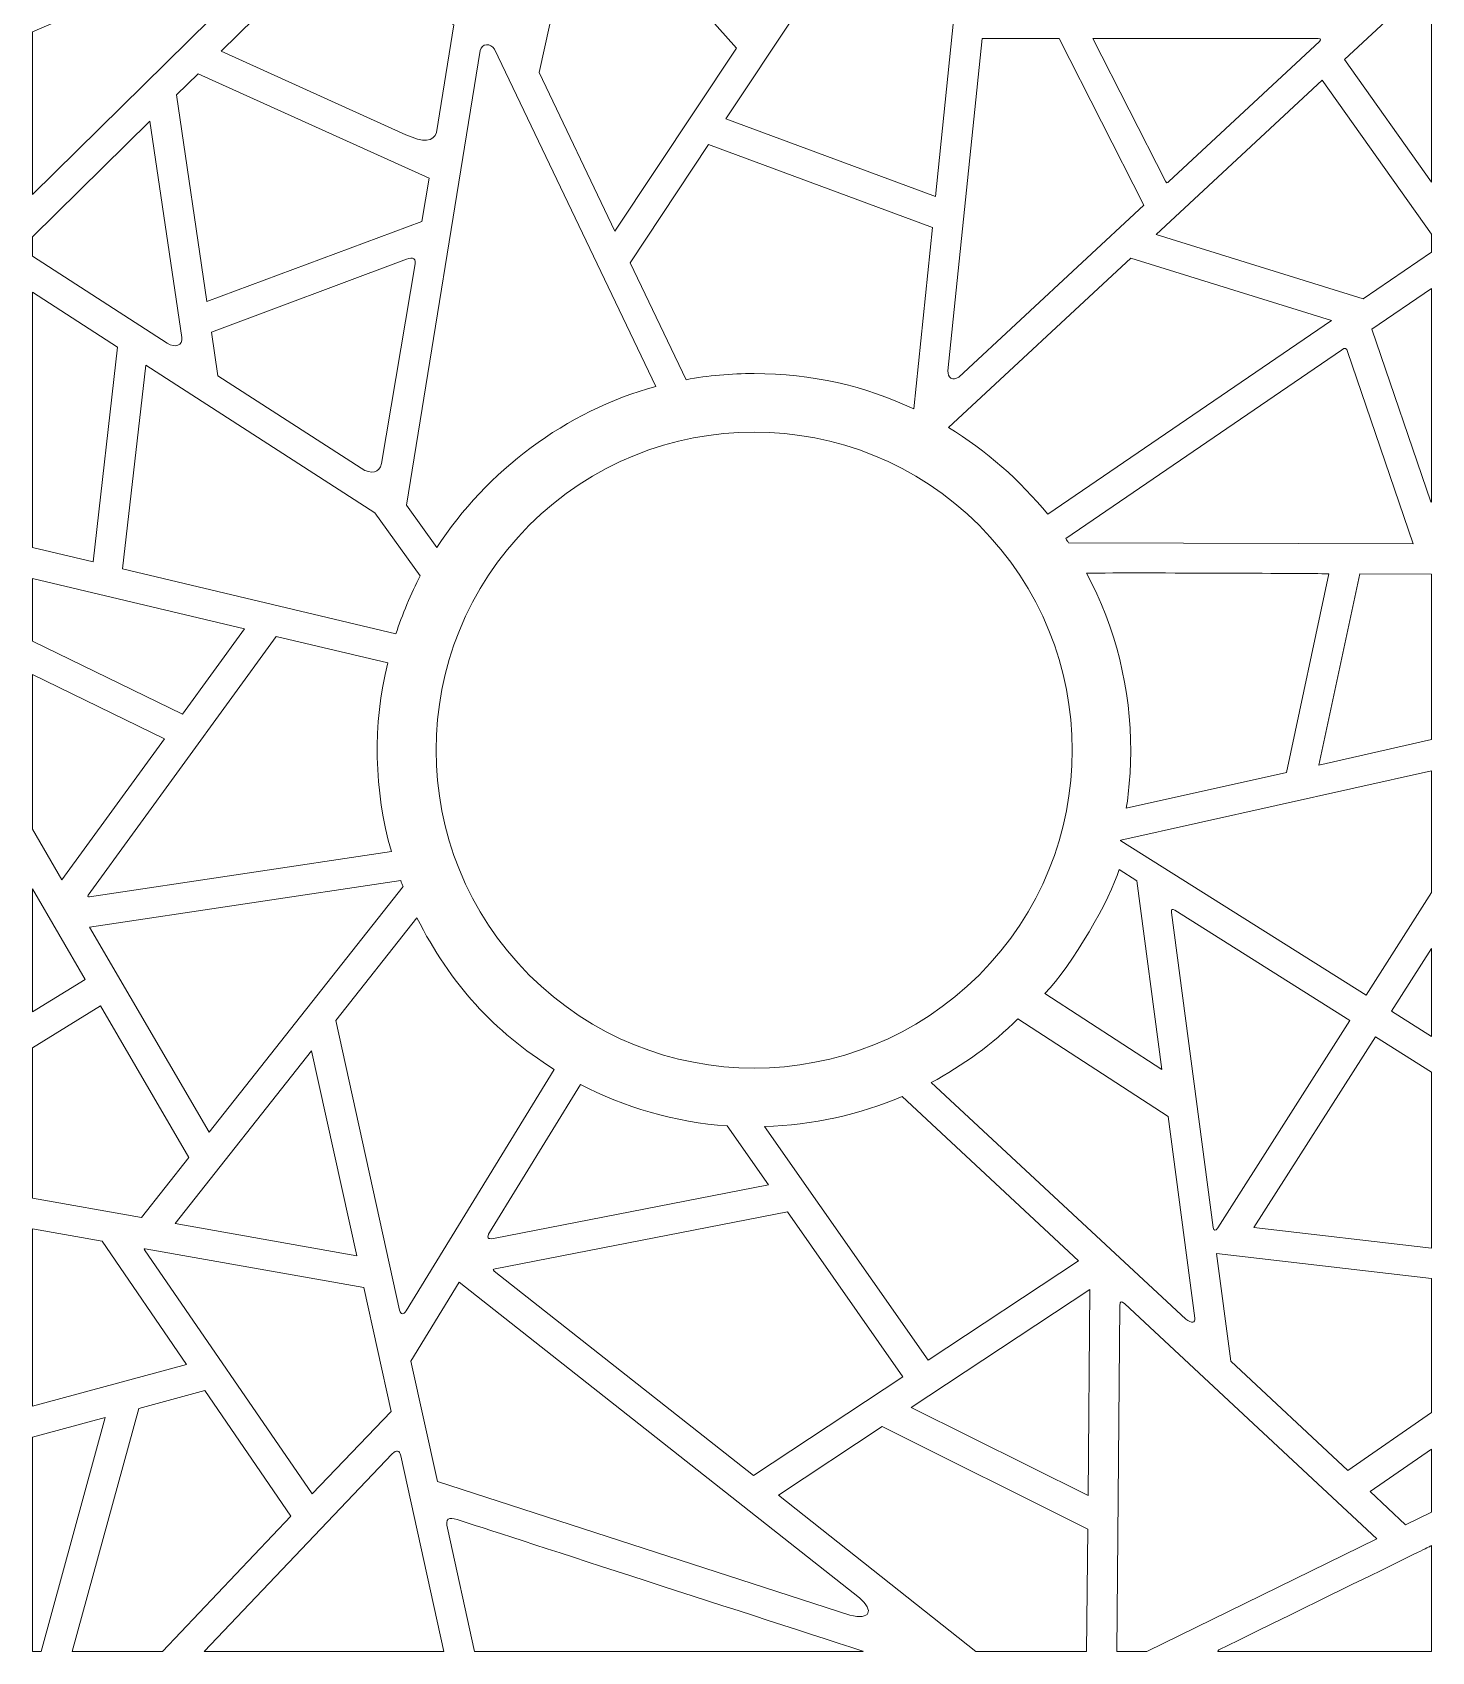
# Model space of a CAD drawing. Header units: centimetres. Extents: x -91 to 91, y -100 to 100.
# Drawn here: x 7.6 to 91.2, y -100 to -3.3 of the extents above; entities that cross this region are included whole.
import ezdxf

# ---------------------------------------------------------------- set-up
doc = ezdxf.new("R2010")
doc.units = ezdxf.units.CM
doc.header["$MEASUREMENT"] = 0
doc.layers.add('layer 1', color=7, linetype='Continuous')

msp = doc.modelspace()

# ---------------------------------------------------------------- linework, layer by layer
at = {"layer": 'layer 1', "color": 177, "lineweight": 9}
for points, knots in [([(40.37089, 5.69387), (40.43476, 5.92178), (40.593, 5.92593), (40.76214, 5.7514), (40.76214, 5.7514), (40.76214, 5.7514), (49.66017, -4.24282), (49.66017, -4.24282), (49.66017, -4.24282), (49.66017, -4.24282), (42.39561, -15.17613), (42.39561, -15.17613), (42.39561, -15.17613), (42.39561, -15.17613), (37.86235, -5.69828), (37.86235, -5.69828), (37.86235, -5.69828), (37.86235, -5.69828), (40.37089, 5.69387), (40.37089, 5.69387)], [0, 0, 0, 0, 0.16666667, 0.16666667, 0.16666667, 0.16666667, 0.33333333, 0.33333333, 0.33333333, 0.33333333, 0.5, 0.5, 0.5, 0.5, 0.66666667, 0.66666667, 0.66666667, 0.66666667, 1, 1, 1, 1]), ([(57.42225, 4.18669), (57.42225, 4.18669), (49.01263, -8.46989), (49.01263, -8.46989), (49.01263, -8.46989), (49.01263, -8.46989), (61.55261, -13.11115), (61.55261, -13.11115), (61.55261, -13.11115), (61.55261, -13.11115), (62.62822, -2.61873), (62.62822, -2.61873), (62.62822, -2.61873), (62.62822, -2.61873), (57.42225, 4.18669), (57.42225, 4.18669)], [0, 0, 0, 0, 0.2, 0.2, 0.2, 0.2, 0.4, 0.4, 0.4, 0.4, 0.6, 0.6, 0.6, 0.6, 1, 1, 1, 1]), ([(31.73182, -9.27849), (31.73182, -9.27849), (32.77576, -2.85689), (32.77576, -2.85689), (32.77576, -2.85689), (32.77576, -2.85689), (24.92192, 1.53017), (24.92192, 1.53017), (24.92192, 1.53017), (24.92192, 1.53017), (18.86632, -4.42467), (18.86632, -4.42467), (18.86632, -4.42467), (18.86632, -4.42467), (29.91008, -9.41676), (29.91008, -9.41676), (29.91008, -9.41676), (30.93315, -9.90023), (31.55639, -9.85259), (31.73182, -9.27849)], [0, 0, 0, 0, 0.16666667, 0.16666667, 0.16666667, 0.16666667, 0.33333333, 0.33333333, 0.33333333, 0.33333333, 0.5, 0.5, 0.5, 0.5, 0.66666667, 0.66666667, 0.66666667, 0.66666667, 1, 1, 1, 1]), ([(7.58892, -3.26902), (7.58892, -3.26902), (14.4853, -0.29578), (14.4853, -0.29578), (14.4853, -0.29578), (14.4853, -0.29578), (18.23418, -2.52181), (18.23418, -2.52181), (18.23418, -2.52181), (18.23418, -2.52181), (7.58892, -12.98993), (7.58892, -12.98993), (7.58892, -12.98993), (7.58892, -12.98993), (7.58892, -3.26902), (7.58892, -3.26902)], [0, 0, 0, 0, 0.2, 0.2, 0.2, 0.2, 0.4, 0.4, 0.4, 0.4, 0.6, 0.6, 0.6, 0.6, 1, 1, 1, 1]), ([(91.18155, -12.24752), (91.18583, -12.25266), (91.18903, -12.25237), (91.18891, -12.24604), (91.18891, -12.24604), (91.18891, -12.24604), (91.18892, -0.08326), (91.18892, -0.08326), (91.18892, -0.08326), (91.18892, -0.08326), (85.97876, -4.92782), (85.97876, -4.92782), (85.97876, -4.92782), (85.97876, -4.92782), (91.18155, -12.24752), (91.18155, -12.24752)], [0, 0, 0, 0, 0.2, 0.2, 0.2, 0.2, 0.4, 0.4, 0.4, 0.4, 0.6, 0.6, 0.6, 0.6, 1, 1, 1, 1]), ([(62.29413, -23.52876), (62.29413, -23.52876), (64.33002, -3.66842), (64.33002, -3.66842), (64.33002, -3.66842), (64.33002, -3.66842), (68.93385, -3.66683), (68.93385, -3.66683), (68.93385, -3.66683), (68.93385, -3.66683), (73.9894, -13.61792), (73.9894, -13.61792), (73.9894, -13.61792), (73.9894, -13.61792), (62.93866, -23.89315), (62.93866, -23.89315), (62.93866, -23.89315), (62.59687, -24.15787), (62.25378, -23.92248), (62.29413, -23.52876)], [0, 0, 0, 0, 0.16666667, 0.16666667, 0.16666667, 0.16666667, 0.33333333, 0.33333333, 0.33333333, 0.33333333, 0.5, 0.5, 0.5, 0.5, 0.66666667, 0.66666667, 0.66666667, 0.66666667, 1, 1, 1, 1]), ([(70.95252, -3.66612), (70.95252, -3.66612), (75.28282, -12.18984), (75.28282, -12.18984), (75.28282, -12.18984), (75.34457, -12.31137), (75.38835, -12.3172), (75.49518, -12.21786), (75.49518, -12.21786), (75.49518, -12.21786), (84.49242, -3.85198), (84.49242, -3.85198), (84.49242, -3.85198), (84.64034, -3.68636), (84.51156, -3.66194), (84.21462, -3.66154), (84.21462, -3.66154), (84.21462, -3.66154), (70.95252, -3.66612), (70.95252, -3.66612)], [0, 0, 0, 0, 0.16666667, 0.16666667, 0.16666667, 0.16666667, 0.33333333, 0.33333333, 0.33333333, 0.33333333, 0.5, 0.5, 0.5, 0.5, 0.66666667, 0.66666667, 0.66666667, 0.66666667, 1, 1, 1, 1]), ([(44.84179, -24.46015), (44.84179, -24.46015), (35.20344, -4.31076), (35.20344, -4.31076), (35.20344, -4.31076), (34.97484, -3.92139), (34.41974, -3.96239), (34.35045, -4.38859), (34.35045, -4.38859), (34.35045, -4.38859), (29.93429, -31.55276), (29.93429, -31.55276), (29.93429, -31.55276), (29.93429, -31.55276), (31.74841, -34.08133), (31.74841, -34.08133), (31.74841, -34.08133), (34.731, -29.51604), (39.44241, -25.91639), (44.84179, -24.46015)], [0, 0, 0, 0, 0.16666667, 0.16666667, 0.16666667, 0.16666667, 0.33333333, 0.33333333, 0.33333333, 0.33333333, 0.5, 0.5, 0.5, 0.5, 0.66666667, 0.66666667, 0.66666667, 0.66666667, 1, 1, 1, 1]), ([(16.20369, -7.0394), (16.20369, -7.0394), (17.49012, -5.77793), (17.49012, -5.77793), (17.49012, -5.77793), (17.49012, -5.77793), (31.287, -12.01454), (31.287, -12.01454), (31.287, -12.01454), (31.287, -12.01454), (30.86528, -14.60888), (30.86528, -14.60888), (30.86528, -14.60888), (30.86528, -14.60888), (18.01526, -19.38554), (18.01526, -19.38554), (18.01526, -19.38554), (18.01526, -19.38554), (16.20369, -7.0394), (16.20369, -7.0394)], [0, 0, 0, 0, 0.16666667, 0.16666667, 0.16666667, 0.16666667, 0.33333333, 0.33333333, 0.33333333, 0.33333333, 0.5, 0.5, 0.5, 0.5, 0.66666667, 0.66666667, 0.66666667, 0.66666667, 1, 1, 1, 1]), ([(91.18892, -16.42688), (91.18892, -16.42688), (87.10386, -19.21719), (87.10386, -19.21719), (87.10386, -19.21719), (87.10386, -19.21719), (74.73847, -15.37933), (74.73847, -15.37933), (74.73847, -15.37933), (74.73847, -15.37933), (84.64915, -6.16413), (84.64915, -6.16413), (84.64915, -6.16413), (84.64915, -6.16413), (91.18892, -15.36478), (91.18892, -15.36478), (91.18892, -15.36478), (91.18892, -15.36478), (91.18892, -16.42688), (91.18892, -16.42688)], [0, 0, 0, 0, 0.16666667, 0.16666667, 0.16666667, 0.16666667, 0.33333333, 0.33333333, 0.33333333, 0.33333333, 0.5, 0.5, 0.5, 0.5, 0.66666667, 0.66666667, 0.66666667, 0.66666667, 1, 1, 1, 1]), ([(7.58889, -15.51446), (7.58889, -15.51446), (14.61428, -8.60594), (14.61428, -8.60594), (14.61428, -8.60594), (14.61428, -8.60594), (16.51214, -21.54028), (16.51214, -21.54028), (16.51214, -21.54028), (16.56746, -21.99746), (16.13633, -22.18859), (15.65116, -21.87562), (15.65116, -21.87562), (15.65116, -21.87562), (7.58892, -16.67497), (7.58892, -16.67497), (7.58892, -16.67497), (7.58892, -16.67497), (7.58889, -15.51446), (7.58889, -15.51446)], [0, 0, 0, 0, 0.16666667, 0.16666667, 0.16666667, 0.16666667, 0.33333333, 0.33333333, 0.33333333, 0.33333333, 0.5, 0.5, 0.5, 0.5, 0.66666667, 0.66666667, 0.66666667, 0.66666667, 1, 1, 1, 1]), ([(46.64162, -24.05361), (46.64162, -24.05361), (43.30335, -17.07399), (43.30335, -17.07399), (43.30335, -17.07399), (43.30335, -17.07399), (47.98909, -10.01036), (47.98909, -10.01036), (47.98909, -10.01036), (47.98909, -10.01036), (61.36306, -14.96031), (61.36306, -14.96031), (61.36306, -14.96031), (61.36306, -14.96031), (60.25173, -25.80176), (60.25173, -25.80176), (60.25173, -25.80176), (57.34208, -24.42818), (54.14396, -23.68596), (50.71355, -23.68596), (50.71355, -23.68596), (49.30854, -23.68594), (47.97543, -23.8071), (46.64162, -24.05361)], [0, 0, 0, 0, 0.14285714, 0.14285714, 0.14285714, 0.14285714, 0.28571429, 0.28571429, 0.28571429, 0.28571429, 0.42857143, 0.42857143, 0.42857143, 0.42857143, 0.57142857, 0.57142857, 0.57142857, 0.57142857, 0.71428571, 0.71428571, 0.71428571, 0.71428571, 1, 1, 1, 1]), ([(29.78959, -16.90984), (29.78959, -16.90984), (18.28244, -21.20659), (18.28244, -21.20659), (18.28244, -21.20659), (18.28244, -21.20659), (18.66598, -23.82046), (18.66598, -23.82046), (18.66598, -23.82046), (18.66598, -23.82046), (27.2357, -29.34844), (27.2357, -29.34844), (27.2357, -29.34844), (27.85078, -29.74519), (28.32484, -29.60693), (28.44527, -29.06904), (28.44527, -29.06904), (28.44527, -29.06904), (30.45658, -17.12284), (30.45658, -17.12284), (30.45658, -17.12284), (30.52262, -16.71656), (30.18798, -16.73561), (29.78959, -16.90984)], [0, 0, 0, 0, 0.14285714, 0.14285714, 0.14285714, 0.14285714, 0.28571429, 0.28571429, 0.28571429, 0.28571429, 0.42857143, 0.42857143, 0.42857143, 0.42857143, 0.57142857, 0.57142857, 0.57142857, 0.57142857, 0.71428571, 0.71428571, 0.71428571, 0.71428571, 1, 1, 1, 1]), ([(68.25234, -32.09358), (68.25234, -32.09358), (85.20668, -20.51305), (85.20668, -20.51305), (85.20668, -20.51305), (85.20668, -20.51305), (73.21875, -16.79236), (73.21875, -16.79236), (73.21875, -16.79236), (73.21875, -16.79236), (62.33215, -26.91508), (62.33215, -26.91508), (62.33215, -26.91508), (64.55815, -28.26769), (66.62065, -30.07816), (68.25234, -32.09358)], [0, 0, 0, 0, 0.2, 0.2, 0.2, 0.2, 0.4, 0.4, 0.4, 0.4, 0.6, 0.6, 0.6, 0.6, 1, 1, 1, 1]), ([(7.58892, -18.817), (7.58892, -18.817), (12.67912, -22.10053), (12.67912, -22.10053), (12.67912, -22.10053), (12.67912, -22.10053), (11.21862, -34.94162), (11.21862, -34.94162), (11.21862, -34.94162), (11.21862, -34.94162), (7.58892, -34.07832), (7.58892, -34.07832), (7.58892, -34.07832), (7.58892, -34.07832), (7.58892, -18.817), (7.58892, -18.817)], [0, 0, 0, 0, 0.2, 0.2, 0.2, 0.2, 0.4, 0.4, 0.4, 0.4, 0.6, 0.6, 0.6, 0.6, 1, 1, 1, 1]), ([(91.13963, -31.35532), (91.13963, -31.35532), (87.62301, -21.0424), (87.62301, -21.0424), (87.62301, -21.0424), (87.62301, -21.0424), (91.18891, -18.60673), (91.18891, -18.60673), (91.18891, -18.60673), (91.18891, -18.60673), (91.18891, -31.35323), (91.18891, -31.35323), (91.18891, -31.35323), (91.1861, -31.3937), (91.15897, -31.39522), (91.13963, -31.35532)], [0, 0, 0, 0, 0.2, 0.2, 0.2, 0.2, 0.4, 0.4, 0.4, 0.4, 0.6, 0.6, 0.6, 0.6, 1, 1, 1, 1]), ([(69.50178, -33.80377), (69.50178, -33.80377), (90.09328, -33.86388), (90.09328, -33.86388), (90.09328, -33.86388), (90.09328, -33.86388), (86.172, -22.36435), (86.172, -22.36435), (86.172, -22.36435), (86.11012, -22.18292), (86.02472, -22.1058), (85.7965, -22.29001), (85.7965, -22.29001), (85.7965, -22.29001), (69.32525, -33.54051), (69.32525, -33.54051), (69.32525, -33.54051), (69.42756, -33.68769), (69.40297, -33.65407), (69.50178, -33.80377)], [0, 0, 0, 0, 0.16666667, 0.16666667, 0.16666667, 0.16666667, 0.33333333, 0.33333333, 0.33333333, 0.33333333, 0.5, 0.5, 0.5, 0.5, 0.66666667, 0.66666667, 0.66666667, 0.66666667, 1, 1, 1, 1]), ([(30.7509, -35.77884), (30.7509, -35.77884), (28.05223, -32.01722), (28.05223, -32.01722), (28.05223, -32.01722), (28.05223, -32.01722), (14.36687, -23.18923), (14.36687, -23.18923), (14.36687, -23.18923), (14.36687, -23.18923), (12.98241, -35.36113), (12.98241, -35.36113), (12.98241, -35.36113), (12.98241, -35.36113), (29.30541, -39.24338), (29.30541, -39.24338), (29.30541, -39.24338), (29.66109, -38.14183), (30.2373, -36.79892), (30.7509, -35.77884)], [0, 0, 0, 0, 0.16666667, 0.16666667, 0.16666667, 0.16666667, 0.33333333, 0.33333333, 0.33333333, 0.33333333, 0.5, 0.5, 0.5, 0.5, 0.66666667, 0.66666667, 0.66666667, 0.66666667, 1, 1, 1, 1]), ([(37.27784, -32.75029), (44.69694, -25.3312), (56.73023, -25.33123), (64.14931, -32.75029), (64.14931, -32.75029), (71.5683, -40.16934), (71.56839, -52.20259), (64.1493, -59.62168), (64.1493, -59.62168), (56.73017, -67.04075), (44.69697, -67.04073), (37.27791, -59.62168), (37.27791, -59.62168), (29.85881, -52.20261), (29.85882, -40.16937), (37.27784, -32.75029)], [0, 0, 0, 0, 0.2, 0.2, 0.2, 0.2, 0.4, 0.4, 0.4, 0.4, 0.6, 0.6, 0.6, 0.6, 1, 1, 1, 1]), ([(72.94832, -49.65019), (72.94832, -49.65019), (82.52515, -47.51315), (82.52515, -47.51315), (82.52515, -47.51315), (82.52515, -47.51315), (85.05202, -35.64988), (85.05202, -35.64988), (85.05202, -35.64988), (84.4065, -35.6321), (73.93309, -35.58166), (70.57688, -35.60954), (70.57688, -35.60954), (72.32398, -38.86326), (73.22108, -42.55809), (73.2133, -46.25491), (73.2133, -46.25491), (73.2133, -46.25491), (73.21322, -46.27767), (73.21322, -46.27767), (73.21322, -46.27767), (73.2097, -47.40591), (73.12199, -48.53423), (72.94832, -49.65019)], [0, 0, 0, 0, 0.14285714, 0.14285714, 0.14285714, 0.14285714, 0.28571429, 0.28571429, 0.28571429, 0.28571429, 0.42857143, 0.42857143, 0.42857143, 0.42857143, 0.57142857, 0.57142857, 0.57142857, 0.57142857, 0.71428571, 0.71428571, 0.71428571, 0.71428571, 1, 1, 1, 1]), ([(91.18891, -45.55357), (91.18891, -45.55357), (84.4573, -47.08199), (84.4573, -47.08199), (84.4573, -47.08199), (84.4573, -47.08199), (86.89125, -35.655), (86.89125, -35.655), (86.89125, -35.655), (86.89125, -35.655), (91.18893, -35.66698), (91.18893, -35.66698), (91.18893, -35.66698), (91.18893, -35.66698), (91.18891, -45.55357), (91.18891, -45.55357)], [0, 0, 0, 0, 0.2, 0.2, 0.2, 0.2, 0.4, 0.4, 0.4, 0.4, 0.6, 0.6, 0.6, 0.6, 1, 1, 1, 1]), ([(7.58892, -35.92861), (7.58892, -35.92861), (20.26007, -38.94234), (20.26007, -38.94234), (20.26007, -38.94234), (20.26007, -38.94234), (16.55326, -44.04044), (16.55326, -44.04044), (16.55326, -44.04044), (16.55326, -44.04044), (7.58893, -39.66749), (7.58893, -39.66749), (7.58893, -39.66749), (7.58893, -39.66749), (7.58892, -35.92861), (7.58892, -35.92861)], [0, 0, 0, 0, 0.2, 0.2, 0.2, 0.2, 0.4, 0.4, 0.4, 0.4, 0.6, 0.6, 0.6, 0.6, 1, 1, 1, 1]), ([(10.92263, -54.84537), (10.86961, -54.92831), (10.89415, -54.96364), (10.99611, -54.95141), (10.99611, -54.95141), (10.99611, -54.95141), (29.0372, -52.23817), (29.0372, -52.23817), (29.0372, -52.23817), (27.99104, -48.64693), (27.90905, -44.60937), (28.81954, -40.97811), (28.81954, -40.97811), (28.81954, -40.97811), (22.15753, -39.39361), (22.15753, -39.39361), (22.15753, -39.39361), (22.15753, -39.39361), (10.92263, -54.84537), (10.92263, -54.84537)], [0, 0, 0, 0, 0.16666667, 0.16666667, 0.16666667, 0.16666667, 0.33333333, 0.33333333, 0.33333333, 0.33333333, 0.5, 0.5, 0.5, 0.5, 0.66666667, 0.66666667, 0.66666667, 0.66666667, 1, 1, 1, 1]), ([(7.58893, -41.67029), (7.58893, -41.67029), (15.47836, -45.51888), (15.47836, -45.51888), (15.47836, -45.51888), (15.47836, -45.51888), (9.35704, -53.93778), (9.35704, -53.93778), (9.35704, -53.93778), (9.35704, -53.93778), (7.58891, -50.90512), (7.58891, -50.90512), (7.58891, -50.90512), (7.58891, -50.90512), (7.58893, -41.67029), (7.58893, -41.67029)], [0, 0, 0, 0, 0.2, 0.2, 0.2, 0.2, 0.4, 0.4, 0.4, 0.4, 0.6, 0.6, 0.6, 0.6, 1, 1, 1, 1]), ([(91.18891, -54.6943), (91.18891, -54.6943), (87.27741, -60.83025), (87.27741, -60.83025), (87.27741, -60.83025), (87.27741, -60.83025), (72.61417, -51.61317), (72.61417, -51.61317), (72.61417, -51.61317), (72.57876, -51.59113), (72.57899, -51.57637), (72.61757, -51.56828), (72.61757, -51.56828), (72.61757, -51.56828), (91.18891, -47.42414), (91.18891, -47.42414), (91.18891, -47.42414), (91.18891, -47.42414), (91.18891, -54.6943), (91.18891, -54.6943)], [0, 0, 0, 0, 0.16666667, 0.16666667, 0.16666667, 0.16666667, 0.33333333, 0.33333333, 0.33333333, 0.33333333, 0.5, 0.5, 0.5, 0.5, 0.66666667, 0.66666667, 0.66666667, 0.66666667, 1, 1, 1, 1]), ([(29.59997, -53.97825), (29.59997, -53.97825), (11.0082, -56.76987), (11.0082, -56.76987), (11.0082, -56.76987), (11.0082, -56.76987), (18.14139, -69.00466), (18.14139, -69.00466), (18.14139, -69.00466), (18.14139, -69.00466), (29.73586, -54.33698), (29.73586, -54.33698), (29.73586, -54.33698), (29.69291, -54.22625), (29.6412, -54.08982), (29.59997, -53.97825)], [0, 0, 0, 0, 0.2, 0.2, 0.2, 0.2, 0.4, 0.4, 0.4, 0.4, 0.6, 0.6, 0.6, 0.6, 1, 1, 1, 1]), ([(75.07302, -65.26605), (75.07302, -65.26605), (68.08421, -60.72628), (68.08421, -60.72628), (68.08421, -60.72628), (69.68448, -59.06186), (72.03986, -55.03681), (72.51127, -53.32185), (72.51127, -53.32185), (72.51127, -53.32185), (73.5784, -53.9873), (73.5784, -53.9873), (73.5784, -53.9873), (73.5784, -53.9873), (75.07302, -65.26605), (75.07302, -65.26605)], [0, 0, 0, 0, 0.2, 0.2, 0.2, 0.2, 0.4, 0.4, 0.4, 0.4, 0.6, 0.6, 0.6, 0.6, 1, 1, 1, 1]), ([(7.58892, -54.47888), (7.58892, -54.47888), (10.74793, -59.8972), (10.74793, -59.8972), (10.74793, -59.8972), (10.74793, -59.8972), (7.58891, -61.82235), (7.58891, -61.82235), (7.58891, -61.82235), (7.58891, -61.82235), (7.58892, -54.47888), (7.58892, -54.47888)], [0, 0, 0, 0, 0.25, 0.25, 0.25, 0.25, 0.5, 0.5, 0.5, 0.5, 1, 1, 1, 1]), ([(78.13859, -74.69916), (78.17229, -74.91667), (78.28845, -74.92738), (78.41576, -74.73137), (78.41576, -74.73137), (78.41576, -74.73137), (86.30979, -62.34812), (86.30979, -62.34812), (86.30979, -62.34812), (86.30979, -62.34812), (75.83789, -55.75005), (75.83789, -55.75005), (75.83789, -55.75005), (75.69311, -55.68365), (75.61925, -55.66887), (75.64531, -55.88415), (75.64531, -55.88415), (75.64531, -55.88415), (78.13859, -74.69916), (78.13859, -74.69916)], [0, 0, 0, 0, 0.16666667, 0.16666667, 0.16666667, 0.16666667, 0.33333333, 0.33333333, 0.33333333, 0.33333333, 0.5, 0.5, 0.5, 0.5, 0.66666667, 0.66666667, 0.66666667, 0.66666667, 1, 1, 1, 1]), ([(29.92747, -79.67943), (29.74522, -79.92125), (29.60718, -79.93981), (29.52618, -79.64528), (29.52618, -79.64528), (29.52618, -79.64528), (25.70972, -62.3329), (25.70972, -62.3329), (25.70972, -62.3329), (25.70972, -62.3329), (30.5604, -56.19649), (30.5604, -56.19649), (30.5604, -56.19649), (32.5955, -60.20446), (35.11575, -62.94631), (38.76955, -65.26285), (38.76955, -65.26285), (38.76955, -65.26285), (29.92747, -79.67943), (29.92747, -79.67943)], [0, 0, 0, 0, 0.16666667, 0.16666667, 0.16666667, 0.16666667, 0.33333333, 0.33333333, 0.33333333, 0.33333333, 0.5, 0.5, 0.5, 0.5, 0.66666667, 0.66666667, 0.66666667, 0.66666667, 1, 1, 1, 1]), ([(91.18892, -63.29584), (91.18892, -63.29584), (88.8003, -61.7898), (88.8003, -61.7898), (88.8003, -61.7898), (88.8003, -61.7898), (91.18891, -58.04281), (91.18891, -58.04281), (91.18891, -58.04281), (91.18891, -58.04281), (91.18892, -63.29584), (91.18892, -63.29584)], [0, 0, 0, 0, 0.25, 0.25, 0.25, 0.25, 0.5, 0.5, 0.5, 0.5, 1, 1, 1, 1]), ([(7.58891, -63.97656), (7.58891, -63.97656), (11.66082, -61.4629), (11.66082, -61.4629), (11.66082, -61.4629), (11.66082, -61.4629), (16.94227, -70.52167), (16.94227, -70.52167), (16.94227, -70.52167), (16.94227, -70.52167), (14.10374, -74.11258), (14.10374, -74.11258), (14.10374, -74.11258), (14.10374, -74.11258), (7.58893, -72.95666), (7.58893, -72.95666), (7.58893, -72.95666), (7.58893, -72.95666), (7.58891, -63.97656), (7.58891, -63.97656)], [0, 0, 0, 0, 0.16666667, 0.16666667, 0.16666667, 0.16666667, 0.33333333, 0.33333333, 0.33333333, 0.33333333, 0.5, 0.5, 0.5, 0.5, 0.66666667, 0.66666667, 0.66666667, 0.66666667, 1, 1, 1, 1]), ([(61.29575, -66.04968), (61.29575, -66.04968), (76.50948, -80.17798), (76.50948, -80.17798), (76.50948, -80.17798), (76.84575, -80.47074), (77.07361, -80.39508), (77.04296, -80.13181), (77.04296, -80.13181), (77.04296, -80.13181), (75.44236, -68.07211), (75.44236, -68.07211), (75.44236, -68.07211), (75.44236, -68.07211), (66.47108, -62.2451), (66.47108, -62.2451), (66.47108, -62.2451), (64.95502, -63.74165), (63.1857, -65.02929), (61.29575, -66.04968)], [0, 0, 0, 0, 0.16666667, 0.16666667, 0.16666667, 0.16666667, 0.33333333, 0.33333333, 0.33333333, 0.33333333, 0.5, 0.5, 0.5, 0.5, 0.66666667, 0.66666667, 0.66666667, 0.66666667, 1, 1, 1, 1]), ([(91.18893, -75.93808), (91.18893, -75.93808), (80.57221, -74.69711), (80.57221, -74.69711), (80.57221, -74.69711), (80.57221, -74.69711), (87.83272, -63.30767), (87.83272, -63.30767), (87.83272, -63.30767), (87.83272, -63.30767), (91.18892, -65.42588), (91.18892, -65.42588), (91.18892, -65.42588), (91.18892, -65.42588), (91.18893, -75.93808), (91.18893, -75.93808)], [0, 0, 0, 0, 0.2, 0.2, 0.2, 0.2, 0.4, 0.4, 0.4, 0.4, 0.6, 0.6, 0.6, 0.6, 1, 1, 1, 1]), ([(26.96638, -76.39477), (26.96638, -76.39477), (16.11606, -74.4696), (16.11606, -74.4696), (16.11606, -74.4696), (16.11606, -74.4696), (24.26851, -64.1562), (24.26851, -64.1562), (24.26851, -64.1562), (24.26851, -64.1562), (26.96638, -76.39477), (26.96638, -76.39477)], [0, 0, 0, 0, 0.25, 0.25, 0.25, 0.25, 0.5, 0.5, 0.5, 0.5, 1, 1, 1, 1]), ([(35.13018, -75.35823), (35.13018, -75.35823), (51.56779, -72.16423), (51.56779, -72.16423), (51.56779, -72.16423), (51.56779, -72.16423), (49.09582, -68.63446), (49.09582, -68.63446), (49.09582, -68.63446), (46.03369, -68.4443), (42.83757, -67.48124), (40.33503, -66.1537), (40.33503, -66.1537), (40.33503, -66.1537), (34.90245, -75.01093), (34.90245, -75.01093), (34.90245, -75.01093), (34.72926, -75.3081), (34.78334, -75.42415), (35.13018, -75.35823)], [0, 0, 0, 0, 0.16666667, 0.16666667, 0.16666667, 0.16666667, 0.33333333, 0.33333333, 0.33333333, 0.33333333, 0.5, 0.5, 0.5, 0.5, 0.66666667, 0.66666667, 0.66666667, 0.66666667, 1, 1, 1, 1]), ([(51.3249, -68.67955), (51.3249, -68.67955), (61.09954, -82.63647), (61.09954, -82.63647), (61.09954, -82.63647), (61.09954, -82.63647), (70.089, -76.70341), (70.089, -76.70341), (70.089, -76.70341), (70.089, -76.70341), (59.55061, -66.88396), (59.55061, -66.88396), (59.55061, -66.88396), (57.04951, -67.94483), (54.19194, -68.59489), (51.3249, -68.67955)], [0, 0, 0, 0, 0.2, 0.2, 0.2, 0.2, 0.4, 0.4, 0.4, 0.4, 0.6, 0.6, 0.6, 0.6, 1, 1, 1, 1]), ([(35.17662, -77.3183), (35.087, -77.23837), (35.10747, -77.18893), (35.24384, -77.16947), (35.24384, -77.16947), (35.24384, -77.16947), (52.69523, -73.7785), (52.69523, -73.7785), (52.69523, -73.7785), (52.69523, -73.7785), (59.59665, -83.62838), (59.59665, -83.62838), (59.59665, -83.62838), (59.59665, -83.62838), (50.66855, -89.52082), (50.66855, -89.52082), (50.66855, -89.52082), (50.66855, -89.52082), (35.17662, -77.3183), (35.17662, -77.3183)], [0, 0, 0, 0, 0.16666667, 0.16666667, 0.16666667, 0.16666667, 0.33333333, 0.33333333, 0.33333333, 0.33333333, 0.5, 0.5, 0.5, 0.5, 0.66666667, 0.66666667, 0.66666667, 0.66666667, 1, 1, 1, 1]), ([(7.58893, -74.78477), (7.58893, -74.78477), (11.7521, -75.52344), (11.7521, -75.52344), (11.7521, -75.52344), (11.7521, -75.52344), (16.80567, -82.88189), (16.80567, -82.88189), (16.80567, -82.88189), (16.80567, -82.88189), (7.58891, -85.37789), (7.58891, -85.37789), (7.58891, -85.37789), (7.58891, -85.37789), (7.58893, -74.78477), (7.58893, -74.78477)], [0, 0, 0, 0, 0.2, 0.2, 0.2, 0.2, 0.4, 0.4, 0.4, 0.4, 0.6, 0.6, 0.6, 0.6, 1, 1, 1, 1]), ([(14.28647, -76.03421), (14.24837, -75.98473), (14.2617, -75.96673), (14.32629, -75.98017), (14.32629, -75.98017), (14.32629, -75.98017), (27.3858, -78.29731), (27.3858, -78.29731), (27.3858, -78.29731), (27.3858, -78.29731), (29.01648, -85.69457), (29.01648, -85.69457), (29.01648, -85.69457), (29.01648, -85.69457), (24.30907, -90.62786), (24.30907, -90.62786), (24.30907, -90.62786), (24.30907, -90.62786), (14.28647, -76.03421), (14.28647, -76.03421)], [0, 0, 0, 0, 0.16666667, 0.16666667, 0.16666667, 0.16666667, 0.33333333, 0.33333333, 0.33333333, 0.33333333, 0.5, 0.5, 0.5, 0.5, 0.66666667, 0.66666667, 0.66666667, 0.66666667, 1, 1, 1, 1]), ([(91.18891, -85.76418), (91.18891, -85.76418), (86.17823, -89.23465), (86.17823, -89.23465), (86.17823, -89.23465), (86.17823, -89.23465), (79.19717, -82.68748), (79.19717, -82.68748), (79.19717, -82.68748), (79.19717, -82.68748), (78.34423, -76.25096), (78.34423, -76.25096), (78.34423, -76.25096), (78.34423, -76.25096), (91.18892, -77.75033), (91.18892, -77.75033), (91.18892, -77.75033), (91.18892, -77.75033), (91.18891, -85.76418), (91.18891, -85.76418)], [0, 0, 0, 0, 0.16666667, 0.16666667, 0.16666667, 0.16666667, 0.33333333, 0.33333333, 0.33333333, 0.33333333, 0.5, 0.5, 0.5, 0.5, 0.66666667, 0.66666667, 0.66666667, 0.66666667, 1, 1, 1, 1]), ([(56.4333, -97.86945), (56.4333, -97.86945), (31.78445, -89.88955), (31.78445, -89.88955), (31.78445, -89.88955), (31.78445, -89.88955), (30.19607, -82.68429), (30.19607, -82.68429), (30.19607, -82.68429), (30.19607, -82.68429), (33.08993, -77.96613), (33.08993, -77.96613), (33.08993, -77.96613), (33.08993, -77.96613), (56.99912, -96.83731), (56.99912, -96.83731), (56.99912, -96.83731), (57.90359, -97.62231), (57.63795, -98.15468), (56.4333, -97.86945)], [0, 0, 0, 0, 0.16666667, 0.16666667, 0.16666667, 0.16666667, 0.33333333, 0.33333333, 0.33333333, 0.33333333, 0.5, 0.5, 0.5, 0.5, 0.66666667, 0.66666667, 0.66666667, 0.66666667, 1, 1, 1, 1]), ([(60.09957, -85.45297), (60.09957, -85.45297), (70.7767, -78.4062), (70.7767, -78.4062), (70.7767, -78.4062), (70.7767, -78.4062), (70.66946, -90.72772), (70.66946, -90.72772), (70.66946, -90.72772), (70.66946, -90.72772), (60.09957, -85.45297), (60.09957, -85.45297)], [0, 0, 0, 0, 0.25, 0.25, 0.25, 0.25, 0.5, 0.5, 0.5, 0.5, 1, 1, 1, 1]), ([(72.37852, -100.04568), (72.37852, -100.04568), (72.56819, -79.39009), (72.56819, -79.39009), (72.56819, -79.39009), (72.56931, -79.08529), (72.65715, -79.0798), (72.85104, -79.27696), (72.85104, -79.27696), (72.85104, -79.27696), (87.91873, -93.30806), (87.91873, -93.30806), (87.91873, -93.30806), (87.91873, -93.30806), (74.17757, -100.04568), (74.17757, -100.04568), (74.17757, -100.04568), (74.17757, -100.04568), (74.17757, -100.04568), (72.37852, -100.04568)], [0, 0, 0, 0, 0.16666667, 0.16666667, 0.16666667, 0.16666667, 0.33333333, 0.33333333, 0.33333333, 0.33333333, 0.5, 0.5, 0.5, 0.5, 0.66666667, 0.66666667, 0.66666667, 0.66666667, 1, 1, 1, 1]), ([(15.35824, -100.04568), (15.35824, -100.04568), (23.03931, -91.95852), (23.03931, -91.95852), (23.03931, -91.95852), (23.03931, -91.95852), (17.88557, -84.45427), (17.88557, -84.45427), (17.88557, -84.45427), (17.88557, -84.45427), (13.95587, -85.51847), (13.95587, -85.51847), (13.95587, -85.51847), (13.95587, -85.51847), (9.97502, -100.04568), (9.97502, -100.04568), (9.97502, -100.04568), (15.35824, -100.04568), (15.35824, -100.04568), (15.35824, -100.04568)], [0, 0, 0, 0, 0.16666667, 0.16666667, 0.16666667, 0.16666667, 0.33333333, 0.33333333, 0.33333333, 0.33333333, 0.5, 0.5, 0.5, 0.5, 0.66666667, 0.66666667, 0.66666667, 0.66666667, 1, 1, 1, 1]), ([(8.1131, -100.04567), (8.1131, -100.04567), (8.1131, -100.04567), (7.58892, -100.04568), (7.58892, -100.04568), (7.58892, -100.04568), (7.58892, -87.24272), (7.58892, -87.24272), (7.58892, -87.24272), (7.58892, -87.24272), (11.93538, -86.06566), (11.93538, -86.06566), (11.93538, -86.06566), (11.93538, -86.06566), (8.1131, -100.04567), (8.1131, -100.04567)], [0, 0, 0, 0, 0.2, 0.2, 0.2, 0.2, 0.4, 0.4, 0.4, 0.4, 0.6, 0.6, 0.6, 0.6, 1, 1, 1, 1]), ([(63.96451, -100.04568), (70.57839, -100.04569), (70.57839, -100.04569), (70.57839, -100.04569), (70.57839, -100.04569), (70.57839, -100.04569), (70.65208, -92.72697), (70.65208, -92.72697), (70.65208, -92.72697), (70.65208, -92.72697), (58.3638, -86.59859), (58.3638, -86.59859), (58.3638, -86.59859), (58.3638, -86.59859), (52.16152, -90.69202), (52.16152, -90.69202), (52.16152, -90.69202), (52.16152, -90.69202), (63.96451, -100.04568), (63.96451, -100.04568)], [0, 0, 0, 0, 0.16666667, 0.16666667, 0.16666667, 0.16666667, 0.33333333, 0.33333333, 0.33333333, 0.33333333, 0.5, 0.5, 0.5, 0.5, 0.66666667, 0.66666667, 0.66666667, 0.66666667, 1, 1, 1, 1]), ([(32.16912, -100.04569), (32.16912, -100.04569), (32.16912, -100.04569), (17.84646, -100.04567), (17.84646, -100.04567), (17.84646, -100.04567), (29.08237, -88.23417), (29.08237, -88.23417), (29.08237, -88.23417), (29.33662, -87.9757), (29.53492, -88.02119), (29.60023, -88.34498), (29.60023, -88.34498), (29.60023, -88.34498), (32.16912, -100.04569), (32.16912, -100.04569)], [0, 0, 0, 0, 0.2, 0.2, 0.2, 0.2, 0.4, 0.4, 0.4, 0.4, 0.6, 0.6, 0.6, 0.6, 1, 1, 1, 1]), ([(91.18892, -91.7046), (91.18892, -91.7046), (89.62543, -92.47121), (89.62543, -92.47121), (89.62543, -92.47121), (89.62543, -92.47121), (87.51105, -90.48064), (87.51105, -90.48064), (87.51105, -90.48064), (87.51105, -90.48064), (91.18891, -87.94211), (91.18891, -87.94211), (91.18891, -87.94211), (91.18891, -87.94211), (91.18892, -91.7046), (91.18892, -91.7046)], [0, 0, 0, 0, 0.2, 0.2, 0.2, 0.2, 0.4, 0.4, 0.4, 0.4, 0.6, 0.6, 0.6, 0.6, 1, 1, 1, 1]), ([(57.20327, -100.04569), (57.23326, -100.04409), (57.23092, -100.02134), (57.2051, -100.01209), (57.2051, -100.01209), (49.72722, -97.5883), (35.81864, -93.07589), (32.97016, -92.15813), (32.97016, -92.15813), (32.45709, -91.97821), (32.24507, -92.10886), (32.39831, -92.67844), (32.39831, -92.67844), (32.39831, -92.67844), (34.01324, -100.04569), (34.01324, -100.04569), (34.01324, -100.04569), (53.45471, -100.04569), (56.67115, -100.04569), (57.20327, -100.04569)], [0, 0, 0, 0, 0.16666667, 0.16666667, 0.16666667, 0.16666667, 0.33333333, 0.33333333, 0.33333333, 0.33333333, 0.5, 0.5, 0.5, 0.5, 0.66666667, 0.66666667, 0.66666667, 0.66666667, 1, 1, 1, 1]), ([(78.47693, -99.94344), (78.39419, -99.98714), (78.40256, -100.04537), (78.49407, -100.0456), (78.49407, -100.0456), (91.18891, -100.04566), (91.18892, -100.04568), (91.18892, -100.04568), (91.18892, -100.04568), (91.18892, -100.04568), (91.18892, -93.71046), (91.18892, -93.71046), (91.18892, -93.71046), (91.18892, -93.71046), (91.18894, -93.71046), (78.47693, -99.94344)], [0, 0, 0, 0, 0.2, 0.2, 0.2, 0.2, 0.4, 0.4, 0.4, 0.4, 0.6, 0.6, 0.6, 0.6, 1, 1, 1, 1])]:
    msp.add_open_spline(points, degree=3, knots=knots, dxfattribs=at)

doc.saveas('drawing.dxf')
